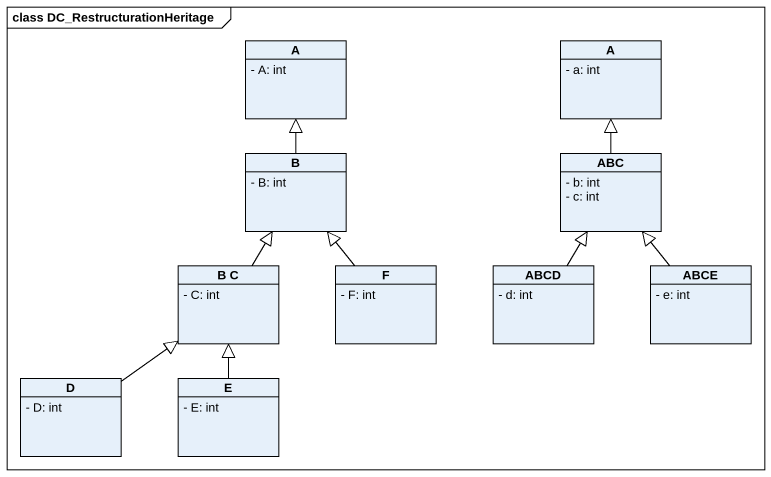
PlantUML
@startuml
mainframe class DC_RestructurationHeritage
hide circle
hide empty members
skinparam classAttributeIconSize 0
class A {
  - A: int
}
class "A" as A_2 {
  - a: int
}
class B {
  - B: int
}
class ABC {
  - b: int
  - c: int
}
class "B C" as B_C {
  - C: int
}
class F {
  - F: int
}
class ABCD {
  - d: int
}
class ABCE {
  - e: int
}
class D {
  - D: int
}
class E {
  - E: int
}
B -up-|> A
ABC -up-|> A_2
B_C -up-|> B
F -up-|> B
ABCD -up-|> ABC
ABCE -up-|> ABC
D -up-|> B_C
E -up-|> B_C
@enduml
